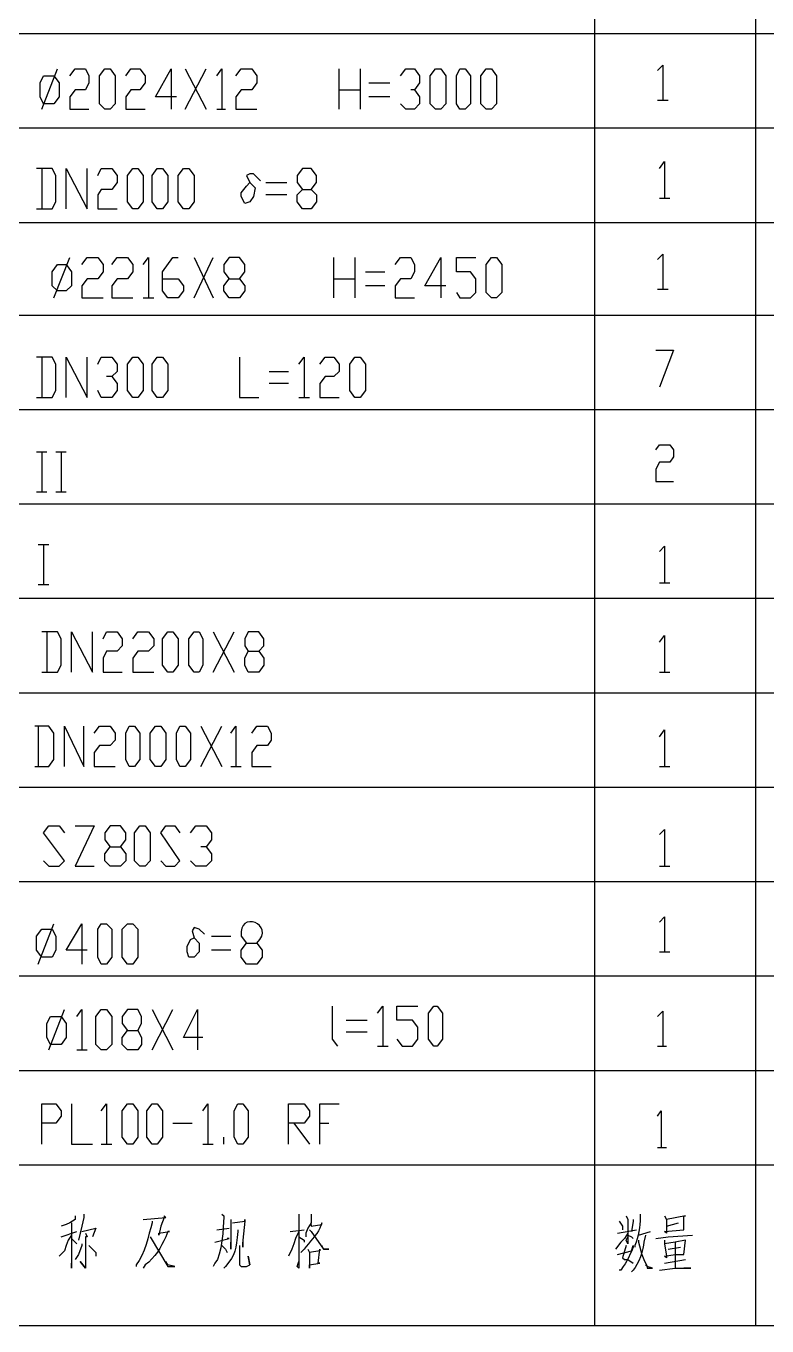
# Model space of a CAD drawing. Header units: millimetres. Extents: x -2210 to 6171, y -6737 to 5572.
# Drawn here: x 4414 to 5238, y -5679 to -4232 of the extents above; entities that cross this region are included whole.
import ezdxf

# ---------------------------------------------------------------- set-up
doc = ezdxf.new("R2010")
doc.units = ezdxf.units.MM
doc.layers.add('1', color=7, linetype='Continuous')

msp = doc.modelspace()

# ---------------------------------------------------------------- linework, layer by layer
at = {"layer": '1', "color": 0, "lineweight": 25}
for points in [[(5046.7, -1721.6), (5046.7, -5678.8)], [(5225.7, -1721.6), (5225.7, -5678.8)], [(6171.2, -4241.1), (3472.8, -4241.1)], [(4431.9, -4324.8), (4449.4, -4280)], [(4463, -4287.8), (4468.9, -4280), (4480.5, -4280), (4484.4, -4287.8), (4484.4, -4295.6), (4480.5, -4303.4), (4468.9, -4303.4), (4463, -4311.1), (4463, -4324.8), (4484.4, -4324.8)], [(4501.9, -4324.8), (4496.1, -4318.9), (4496.1, -4287.8), (4501.9, -4280), (4507.8, -4280), (4513.6, -4287.8), (4513.6, -4318.9), (4507.8, -4324.8), (4501.9, -4324.8)], [(4525.3, -4287.8), (4531.1, -4280), (4540.8, -4280), (4546.7, -4287.8), (4546.7, -4295.6), (4540.8, -4303.4), (4531.1, -4303.4), (4525.3, -4311.1), (4525.3, -4324.8), (4546.7, -4324.8)], [(4581.7, -4311.1), (4558.4, -4311.1), (4575.9, -4280), (4575.9, -4324.8)], [(4591.4, -4324.8), (4614.8, -4280)], [(4591.4, -4280), (4614.8, -4324.8)], [(4626.4, -4287.8), (4632.3, -4280), (4632.3, -4324.8)], [(4647.8, -4287.8), (4653.7, -4280), (4665.4, -4280), (4671.2, -4287.8), (4671.2, -4295.6), (4665.4, -4303.4), (4653.7, -4303.4), (4647.8, -4311.1), (4647.8, -4324.8), (4671.2, -4324.8)], [(4762.6, -4324.8), (4762.6, -4280)], [(4786, -4280), (4786, -4324.8)], [(4830.7, -4287.8), (4836.6, -4280), (4846.3, -4280), (4852.1, -4287.8), (4852.1, -4295.6), (4846.3, -4303.4), (4842.4, -4303.4)], [(4869.6, -4324.8), (4863.8, -4318.9), (4863.8, -4287.8), (4869.6, -4280), (4875.5, -4280), (4881.3, -4287.8), (4881.3, -4318.9), (4875.5, -4324.8), (4869.6, -4324.8)], [(4896.9, -4324.8), (4893, -4318.9), (4893, -4287.8), (4896.9, -4280), (4902.7, -4280), (4908.6, -4287.8), (4908.6, -4318.9), (4902.7, -4324.8), (4896.9, -4324.8)], [(4926.1, -4324.8), (4920.2, -4318.9), (4920.2, -4287.8), (4926.1, -4280), (4931.9, -4280), (4937.7, -4287.8), (4937.7, -4318.9), (4931.9, -4324.8), (4926.1, -4324.8)], [(5116.7, -4282), (5122.6, -4276.1), (5122.6, -4315)], [(4433.8, -4318.9), (4430, -4311.1), (4430, -4295.6), (4433.8, -4287.8), (4445.5, -4287.8), (4451.4, -4295.6), (4451.4, -4311.1), (4445.5, -4318.9), (4433.8, -4318.9)], [(4795.7, -4295.6), (4819.1, -4295.6)], [(4762.6, -4303.4), (4786, -4303.4)], [(4846.3, -4303.4), (4852.1, -4311.1), (4852.1, -4318.9), (4846.3, -4324.8), (4836.6, -4324.8), (4830.7, -4318.9)], [(4626.4, -4324.8), (4636.2, -4324.8)], [(4819.1, -4311.1), (4795.7, -4311.1)], [(5116.7, -4315), (5128.4, -4315)], [(6171.2, -4346.2), (3472.8, -4346.2)], [(4426.1, -4435.7), (4443.6, -4435.7), (4447.5, -4427.9), (4447.5, -4398.7), (4443.6, -4390.9), (4426.1, -4390.9)], [(4431.9, -4390.9), (4431.9, -4435.7)], [(4459.1, -4435.7), (4459.1, -4390.9), (4482.5, -4435.7), (4482.5, -4390.9)], [(4494.2, -4398.7), (4498, -4390.9), (4509.7, -4390.9), (4515.6, -4398.7), (4515.6, -4406.5), (4509.7, -4414.2), (4498, -4414.2), (4494.2, -4420.1), (4494.2, -4435.7), (4515.6, -4435.7)], [(4533.1, -4435.7), (4527.2, -4427.9), (4527.2, -4398.7), (4533.1, -4390.9), (4538.9, -4390.9), (4544.7, -4398.7), (4544.7, -4427.9), (4538.9, -4435.7), (4533.1, -4435.7)], [(4560.3, -4435.7), (4554.5, -4427.9), (4554.5, -4398.7), (4560.3, -4390.9), (4566.1, -4390.9), (4572, -4398.7), (4572, -4427.9), (4566.1, -4435.7), (4560.3, -4435.7)], [(4589.5, -4435.7), (4583.6, -4427.9), (4583.6, -4398.7), (4589.5, -4390.9), (4595.3, -4390.9), (4601.2, -4398.7), (4601.2, -4427.9), (4595.3, -4435.7), (4589.5, -4435.7)], [(4675.1, -4404.5), (4667.3, -4396.7), (4663.4, -4396.7), (4659.5, -4398.7), (4663.4, -4406.5), (4669.3, -4412.3), (4667.3, -4422), (4663.4, -4427.9), (4657.6, -4429.8), (4653.7, -4422), (4653.7, -4418.1), (4659.5, -4410.4), (4663.4, -4406.5)], [(4721.8, -4435.7), (4715.9, -4427.9), (4715.9, -4420.1), (4721.8, -4414.2), (4731.5, -4414.2), (4737.3, -4406.5), (4737.3, -4398.7), (4731.5, -4390.9), (4721.8, -4390.9), (4715.9, -4398.7), (4715.9, -4406.5), (4721.8, -4414.2)], [(5118.7, -4390.9), (5124.5, -4383.1), (5124.5, -4424)], [(4680.9, -4406.5), (4704.3, -4406.5)], [(4704.3, -4420.1), (4680.9, -4420.1)], [(4731.5, -4414.2), (4737.3, -4420.1), (4737.3, -4427.9), (4731.5, -4435.7), (4721.8, -4435.7)], [(5118.7, -4424), (5130.3, -4424)], [(6171.2, -4451.2), (3472.8, -4451.2)], [(4449.4, -4527.1), (4443.6, -4521.3), (4443.6, -4505.7), (4449.4, -4497.9), (4459.1, -4497.9), (4465, -4505.7), (4465, -4521.3), (4459.1, -4527.1), (4449.4, -4527.1)], [(4445.5, -4534.9), (4463, -4490.1)], [(4476.6, -4497.9), (4482.5, -4490.1), (4494.2, -4490.1), (4500, -4497.9), (4500, -4505.7), (4494.2, -4513.5), (4482.5, -4513.5), (4476.6, -4521.3), (4476.6, -4534.9), (4500, -4534.9)], [(4509.7, -4497.9), (4515.6, -4490.1), (4527.2, -4490.1), (4533.1, -4497.9), (4533.1, -4505.7), (4527.2, -4513.5), (4515.6, -4513.5), (4509.7, -4521.3), (4509.7, -4534.9), (4533.1, -4534.9)], [(4544.7, -4497.9), (4550.6, -4490.1), (4550.6, -4534.9)], [(4566.1, -4513.5), (4583.6, -4513.5), (4589.5, -4521.3), (4589.5, -4527.1), (4583.6, -4534.9), (4572, -4534.9), (4566.1, -4527.1), (4566.1, -4505.7), (4577.8, -4490.1), (4583.6, -4490.1)], [(4601.2, -4534.9), (4622.6, -4490.1)], [(4601.2, -4490.1), (4622.6, -4534.9)], [(4640.1, -4534.9), (4634.2, -4527.1), (4634.2, -4521.3), (4640.1, -4513.5), (4651.7, -4513.5), (4657.6, -4505.7), (4657.6, -4497.9), (4651.7, -4490.1), (4640.1, -4490.1), (4634.2, -4497.9), (4634.2, -4505.7), (4640.1, -4513.5)], [(4756.8, -4534.9), (4756.8, -4490.1)], [(4780.1, -4490.1), (4780.1, -4534.9)], [(4824.9, -4497.9), (4830.7, -4490.1), (4842.4, -4490.1), (4846.3, -4497.9), (4846.3, -4505.7), (4842.4, -4513.5), (4830.7, -4513.5), (4824.9, -4521.3), (4824.9, -4534.9), (4846.3, -4534.9)], [(4881.3, -4521.3), (4858, -4521.3), (4875.5, -4490.1), (4875.5, -4534.9)], [(4893, -4529), (4896.9, -4534.9), (4908.6, -4534.9), (4914.4, -4529), (4914.4, -4513.5), (4908.6, -4505.7), (4893, -4505.7), (4893, -4490.1), (4914.4, -4490.1)], [(4931.9, -4534.9), (4926.1, -4529), (4926.1, -4497.9), (4931.9, -4490.1), (4937.7, -4490.1), (4943.6, -4497.9), (4943.6, -4529), (4937.7, -4534.9), (4931.9, -4534.9)], [(5116.7, -4492.1), (5122.6, -4486.2), (5122.6, -4525.1)], [(4791.8, -4505.7), (4813.2, -4505.7)], [(4651.7, -4513.5), (4657.6, -4521.3), (4657.6, -4527.1), (4651.7, -4534.9), (4640.1, -4534.9)], [(4756.8, -4513.5), (4780.1, -4513.5)], [(4813.2, -4521.3), (4791.8, -4521.3)], [(5116.7, -4525.1), (5128.4, -4525.1)], [(4544.7, -4534.9), (4556.4, -4534.9)], [(6171.2, -4554.3), (3472.8, -4554.3)], [(5114.8, -4593.2), (5134.2, -4593.2), (5118.7, -4634.1)], [(4426.1, -4645.8), (4443.6, -4645.8), (4447.5, -4638), (4447.5, -4608.8), (4443.6, -4601), (4426.1, -4601)], [(4431.9, -4601), (4431.9, -4645.8)], [(4459.1, -4645.8), (4459.1, -4601), (4482.5, -4645.8), (4482.5, -4601)], [(4494.2, -4608.8), (4498, -4601), (4509.7, -4601), (4515.6, -4608.8), (4515.6, -4616.6), (4509.7, -4622.4), (4503.9, -4622.4)], [(4533.1, -4645.8), (4527.2, -4638), (4527.2, -4608.8), (4533.1, -4601), (4538.9, -4601), (4544.7, -4608.8), (4544.7, -4638), (4538.9, -4645.8), (4533.1, -4645.8)], [(4560.3, -4645.8), (4554.5, -4638), (4554.5, -4608.8), (4560.3, -4601), (4566.1, -4601), (4572, -4608.8), (4572, -4638), (4566.1, -4645.8), (4560.3, -4645.8)], [(4651.7, -4601), (4651.7, -4645.8), (4673.1, -4645.8)], [(4717.9, -4608.8), (4723.7, -4601), (4723.7, -4645.8)], [(4741.2, -4608.8), (4747.1, -4601), (4756.8, -4601), (4762.6, -4608.8), (4762.6, -4616.6), (4756.8, -4622.4), (4747.1, -4622.4), (4741.2, -4630.2), (4741.2, -4645.8), (4762.6, -4645.8)], [(4780.1, -4645.8), (4774.3, -4638), (4774.3, -4608.8), (4780.1, -4601), (4786, -4601), (4791.8, -4608.8), (4791.8, -4638), (4786, -4645.8), (4780.1, -4645.8)], [(4509.7, -4622.4), (4515.6, -4630.2), (4515.6, -4638), (4509.7, -4645.8), (4498, -4645.8), (4494.2, -4638)], [(4684.8, -4616.6), (4706.2, -4616.6)], [(4706.2, -4630.2), (4684.8, -4630.2)], [(4717.9, -4645.8), (4729.6, -4645.8)], [(6171.2, -4659.4), (3472.8, -4659.4)], [(5114.8, -4704.1), (5118.7, -4698.3), (5130.3, -4698.3), (5134.2, -4704.1), (5134.2, -4711.9), (5130.3, -4717.8), (5118.7, -4717.8), (5114.8, -4725.5), (5114.8, -4739.2), (5134.2, -4739.2)], [(4426.1, -4706.1), (4437.7, -4706.1)], [(4431.9, -4706.1), (4431.9, -4750.8)], [(4447.5, -4706.1), (4459.1, -4706.1)], [(4453.3, -4706.1), (4453.3, -4750.8)], [(4426.1, -4750.8), (4437.7, -4750.8)], [(4447.5, -4750.8), (4459.1, -4750.8)], [(6171.2, -4764.4), (3472.8, -4764.4)], [(4428, -4809.2), (4439.7, -4809.2)], [(4433.8, -4809.2), (4433.8, -4853.9)], [(5118.7, -4817), (5124.5, -4811.1), (5124.5, -4852)], [(4428, -4853.9), (4439.7, -4853.9)], [(5118.7, -4852), (5130.3, -4852)], [(6171.2, -4869.5), (3472.8, -4869.5)], [(4431.9, -4951.2), (4449.4, -4951.2), (4453.3, -4943.4), (4453.3, -4914.2), (4449.4, -4906.5), (4431.9, -4906.5)], [(4437.7, -4906.5), (4437.7, -4951.2)], [(4465, -4951.2), (4465, -4906.5), (4488.3, -4951.2), (4488.3, -4906.5)], [(4500, -4914.2), (4503.9, -4906.5), (4515.6, -4906.5), (4521.4, -4914.2), (4521.4, -4922), (4515.6, -4927.9), (4503.9, -4927.9), (4500, -4935.7), (4500, -4951.2), (4521.4, -4951.2)], [(4533.1, -4914.2), (4538.9, -4906.5), (4550.6, -4906.5), (4556.4, -4914.2), (4556.4, -4922), (4550.6, -4927.9), (4538.9, -4927.9), (4533.1, -4935.7), (4533.1, -4951.2), (4556.4, -4951.2)], [(4572, -4951.2), (4566.1, -4943.4), (4566.1, -4914.2), (4572, -4906.5), (4577.8, -4906.5), (4583.6, -4914.2), (4583.6, -4943.4), (4577.8, -4951.2), (4572, -4951.2)], [(4601.2, -4951.2), (4595.3, -4943.4), (4595.3, -4914.2), (4601.2, -4906.5), (4607, -4906.5), (4610.9, -4914.2), (4610.9, -4943.4), (4607, -4951.2), (4601.2, -4951.2)], [(4622.6, -4951.2), (4645.9, -4906.5)], [(4622.6, -4906.5), (4645.9, -4951.2)], [(4661.5, -4951.2), (4657.6, -4943.4), (4657.6, -4935.7), (4661.5, -4927.9), (4673.1, -4927.9), (4679, -4922), (4679, -4914.2), (4673.1, -4906.5), (4661.5, -4906.5), (4657.6, -4914.2), (4657.6, -4922), (4661.5, -4927.9)], [(5118.7, -4918.1), (5124.5, -4910.4), (5124.5, -4951.2)], [(4673.1, -4927.9), (4679, -4935.7), (4679, -4943.4), (4673.1, -4951.2), (4661.5, -4951.2)], [(5118.7, -4951.2), (5130.3, -4951.2)], [(6171.2, -4974.6), (3472.8, -4974.6)], [(4424.1, -5056.3), (4439.7, -5056.3), (4445.5, -5048.5), (4445.5, -5019.3), (4439.7, -5011.5), (4424.1, -5011.5)], [(4428, -5011.5), (4428, -5056.3)], [(4457.2, -5056.3), (4457.2, -5011.5), (4478.6, -5056.3), (4478.6, -5011.5)], [(4490.3, -5019.3), (4496.1, -5011.5), (4507.8, -5011.5), (4513.6, -5019.3), (4513.6, -5027.1), (4507.8, -5032.9), (4496.1, -5032.9), (4490.3, -5040.7), (4490.3, -5056.3), (4513.6, -5056.3)], [(4529.2, -5056.3), (4525.3, -5048.5), (4525.3, -5019.3), (4529.2, -5011.5), (4535, -5011.5), (4540.8, -5019.3), (4540.8, -5048.5), (4535, -5056.3), (4529.2, -5056.3)], [(4558.4, -5056.3), (4552.5, -5048.5), (4552.5, -5019.3), (4558.4, -5011.5), (4564.2, -5011.5), (4570, -5019.3), (4570, -5048.5), (4564.2, -5056.3), (4558.4, -5056.3)], [(4585.6, -5056.3), (4581.7, -5048.5), (4581.7, -5019.3), (4585.6, -5011.5), (4591.4, -5011.5), (4597.3, -5019.3), (4597.3, -5048.5), (4591.4, -5056.3), (4585.6, -5056.3)], [(4608.9, -5056.3), (4632.3, -5011.5)], [(4608.9, -5011.5), (4632.3, -5056.3)], [(4642, -5019.3), (4647.8, -5011.5), (4647.8, -5056.3)], [(4665.4, -5019.3), (4671.2, -5011.5), (4682.9, -5011.5), (4686.8, -5019.3), (4686.8, -5027.1), (4682.9, -5032.9), (4671.2, -5032.9), (4665.4, -5040.7), (4665.4, -5056.3), (4686.8, -5056.3)], [(5118.7, -5023.2), (5124.5, -5015.4), (5124.5, -5056.3)], [(4642, -5056.3), (4653.7, -5056.3)], [(5118.7, -5056.3), (5130.3, -5056.3)], [(6171.2, -5079.6), (3472.8, -5079.6)], [(4433.8, -5161.3), (4439.7, -5167.2), (4451.4, -5167.2), (4457.2, -5161.3), (4433.8, -5130.2), (4439.7, -5122.4), (4451.4, -5122.4), (4457.2, -5130.2)], [(4468.9, -5122.4), (4490.3, -5122.4), (4468.9, -5167.2), (4490.3, -5167.2)], [(4507.8, -5167.2), (4501.9, -5161.3), (4501.9, -5153.5), (4507.8, -5145.8), (4519.4, -5145.8), (4525.3, -5138), (4525.3, -5130.2), (4519.4, -5122.4), (4507.8, -5122.4), (4501.9, -5130.2), (4501.9, -5138), (4507.8, -5145.8)], [(4540.8, -5167.2), (4535, -5161.3), (4535, -5130.2), (4540.8, -5122.4), (4546.7, -5122.4), (4552.5, -5130.2), (4552.5, -5161.3), (4546.7, -5167.2), (4540.8, -5167.2)], [(4564.2, -5161.3), (4570, -5167.2), (4579.8, -5167.2), (4585.6, -5161.3), (4564.2, -5130.2), (4570, -5122.4), (4579.8, -5122.4), (4585.6, -5130.2)], [(4597.3, -5130.2), (4603.1, -5122.4), (4614.8, -5122.4), (4620.6, -5130.2), (4620.6, -5138), (4614.8, -5145.8), (4608.9, -5145.8)], [(5118.7, -5132.1), (5124.5, -5126.3), (5124.5, -5167.2)], [(4519.4, -5145.8), (4525.3, -5153.5), (4525.3, -5161.3), (4519.4, -5167.2), (4507.8, -5167.2)], [(4614.8, -5145.8), (4620.6, -5153.5), (4620.6, -5161.3), (4614.8, -5167.2), (4603.1, -5167.2), (4597.3, -5161.3)], [(5118.7, -5167.2), (5130.3, -5167.2)], [(6171.2, -5184.7), (3472.8, -5184.7)], [(4428, -5276.1), (4445.5, -5231.4)], [(4482.5, -5260.6), (4459.1, -5260.6), (4476.6, -5231.4), (4476.6, -5276.1)], [(4498, -5276.1), (4494.2, -5268.3), (4494.2, -5237.2), (4498, -5231.4), (4503.9, -5231.4), (4509.7, -5237.2), (4509.7, -5268.3), (4503.9, -5276.1), (4498, -5276.1)], [(4527.2, -5276.1), (4521.4, -5268.3), (4521.4, -5237.2), (4527.2, -5231.4), (4533.1, -5231.4), (4538.9, -5237.2), (4538.9, -5268.3), (4533.1, -5276.1), (4527.2, -5276.1)], [(4612.8, -5243), (4607, -5237.2), (4601.2, -5235.3), (4599.2, -5239.2), (4601.2, -5246.9), (4607, -5252.8), (4607, -5262.5), (4601.2, -5268.3), (4595.3, -5268.3), (4593.4, -5262.5), (4593.4, -5256.7), (4597.3, -5248.9), (4601.2, -5246.9)], [(5118.7, -5229.4), (5124.5, -5223.6), (5124.5, -5262.5)], [(4431.9, -5268.3), (4426.1, -5260.6), (4426.1, -5245), (4431.9, -5237.2), (4443.6, -5237.2), (4447.5, -5245), (4447.5, -5260.6), (4443.6, -5268.3), (4431.9, -5268.3)], [(4620.6, -5245), (4642, -5245)], [(4642, -5260.6), (4620.6, -5260.6)], [(4671.2, -5252.8), (4677, -5260.6), (4677, -5268.3), (4671.2, -5276.1), (4659.5, -5276.1)], [(5118.7, -5262.5), (5130.3, -5262.5)], [(6171.2, -5289.7), (3472.8, -5289.7)], [(4754.9, -5322.8), (4754.9, -5359.8), (4760.7, -5367.6)], [(4805.4, -5330.6), (4811.3, -5322.8), (4811.3, -5367.6)], [(4826.8, -5359.8), (4832.7, -5367.6), (4844.3, -5367.6), (4850.2, -5359.8), (4850.2, -5346.2), (4844.3, -5338.4), (4826.8, -5338.4), (4826.8, -5322.8), (4850.2, -5322.8)], [(4867.7, -5367.6), (4861.9, -5359.8), (4861.9, -5330.6), (4867.7, -5322.8), (4871.6, -5322.8), (4877.4, -5330.6), (4877.4, -5359.8), (4871.6, -5367.6), (4867.7, -5367.6)], [(4441.6, -5365.6), (4437.7, -5357.8), (4437.7, -5342.3), (4441.6, -5334.5), (4453.3, -5334.5), (4459.1, -5342.3), (4459.1, -5357.8), (4453.3, -5365.6), (4441.6, -5365.6)], [(4439.7, -5371.4), (4457.2, -5326.7)], [(4470.8, -5334.5), (4476.6, -5326.7), (4476.6, -5371.4)], [(4498, -5371.4), (4492.2, -5365.6), (4492.2, -5334.5), (4498, -5326.7), (4503.9, -5326.7), (4509.7, -5334.5), (4509.7, -5365.6), (4503.9, -5371.4), (4498, -5371.4)], [(4527.2, -5371.4), (4521.4, -5365.6), (4521.4, -5357.8), (4527.2, -5350), (4538.9, -5350), (4542.8, -5342.3), (4542.8, -5334.5), (4538.9, -5326.7), (4527.2, -5326.7), (4521.4, -5334.5), (4521.4, -5342.3), (4527.2, -5350)], [(4554.5, -5371.4), (4577.8, -5326.7)], [(4554.5, -5326.7), (4577.8, -5371.4)], [(4610.9, -5357.8), (4589.5, -5357.8), (4605, -5326.7), (4605, -5371.4)], [(5116.7, -5334.5), (5122.6, -5328.6), (5122.6, -5367.6)], [(4538.9, -5350), (4542.8, -5357.8), (4542.8, -5365.6), (4538.9, -5371.4), (4527.2, -5371.4)], [(4770.4, -5338.4), (4793.8, -5338.4)], [(4793.8, -5352), (4770.4, -5352)], [(4470.8, -5371.4), (4482.5, -5371.4)], [(4805.4, -5367.6), (4817.1, -5367.6)], [(5116.7, -5367.6), (5126.4, -5367.6)], [(6171.2, -5394.8), (3472.8, -5394.8)], [(4431.9, -5476.5), (4431.9, -5431.8), (4447.5, -5431.8), (4453.3, -5439.5), (4453.3, -5445.4), (4447.5, -5453.2), (4431.9, -5453.2)], [(4465, -5431.8), (4465, -5476.5), (4488.3, -5476.5)], [(4498, -5439.5), (4503.9, -5431.8), (4503.9, -5476.5)], [(4527.2, -5476.5), (4521.4, -5468.7), (4521.4, -5439.5), (4527.2, -5431.8), (4533.1, -5431.8), (4538.9, -5439.5), (4538.9, -5468.7), (4533.1, -5476.5), (4527.2, -5476.5)], [(4554.5, -5476.5), (4548.6, -5468.7), (4548.6, -5439.5), (4554.5, -5431.8), (4560.3, -5431.8), (4566.1, -5439.5), (4566.1, -5468.7), (4560.3, -5476.5), (4554.5, -5476.5)], [(4610.9, -5439.5), (4616.7, -5431.8), (4616.7, -5476.5)], [(4649.8, -5476.5), (4645.9, -5468.7), (4645.9, -5439.5), (4649.8, -5431.8), (4655.6, -5431.8), (4661.5, -5439.5), (4661.5, -5468.7), (4655.6, -5476.5), (4649.8, -5476.5)], [(4706.2, -5476.5), (4706.2, -5431.8), (4723.7, -5431.8), (4729.6, -5439.5), (4729.6, -5445.4), (4723.7, -5453.2), (4706.2, -5453.2)], [(4741.2, -5476.5), (4741.2, -5431.8), (4762.6, -5431.8)], [(4577.8, -5453.2), (4599.2, -5453.2)], [(4712.1, -5453.2), (4729.6, -5476.5)], [(4741.2, -5453.2), (4751, -5453.2)], [(5116.7, -5445.4), (5120.6, -5439.5), (5120.6, -5480.4)], [(4498, -5476.5), (4509.7, -5476.5)], [(4610.9, -5476.5), (4622.6, -5476.5)], [(4634.2, -5476.5), (4634.2, -5468.7)], [(5116.7, -5480.4), (5126.4, -5480.4)], [(6171.2, -5499.9), (3472.8, -5499.9)], [(4478.6, -5554.3), (4478.6, -5558.2), (4476.6, -5567.9), (4474.7, -5575.7), (4472.8, -5583.5)], [(4717.9, -5554.3), (4717.9, -5556.3), (4717.9, -5614.6), (4715.9, -5612.7), (4717.9, -5606.9)], [(4731.5, -5554.3), (4731.5, -5558.2), (4731.5, -5564.1), (4727.6, -5569.9), (4725.7, -5575.7), (4725.7, -5579.6)], [(4468.9, -5556.3), (4468.9, -5560.2), (4463, -5564.1), (4459.1, -5566), (4453.3, -5567.9)], [(4465, -5564.1), (4465, -5604.9), (4465, -5614.6), (4465, -5612.7), (4465, -5608.8)], [(4642, -5560.2), (4642, -5593.2), (4642, -5585.5)], [(4644, -5564.1), (4657.6, -5562.1), (4657.6, -5560.2), (4657.6, -5562.1), (4655.6, -5583.5), (4655.6, -5591.3), (4655.6, -5585.5)], [(5073.9, -5562.1), (5077.8, -5567.9), (5077.8, -5571.8)], [(5081.7, -5556.3), (5083.6, -5560.2), (5083.6, -5587.4), (5081.7, -5583.5), (5083.6, -5579.6)], [(5089.5, -5560.2), (5089.5, -5562.1), (5087.5, -5573.8)], [(5124.5, -5556.3), (5126.4, -5560.2), (5126.4, -5575.7), (5124.5, -5573.8), (5145.9, -5571.8), (5145.9, -5571.8), (5145.9, -5556.3), (5147.8, -5556.3), (5126.4, -5560.2)], [(5126.4, -5567.9), (5140.1, -5564.1)], [(4465, -5577.7), (4461.1, -5583.5), (4459.1, -5589.3), (4457.2, -5595.2), (4455.2, -5597.1), (4451.4, -5601)], [(4453.3, -5579.6), (4470.8, -5573.8)], [(4465, -5581.6), (4468.9, -5585.5), (4470.8, -5587.4)], [(4480.5, -5575.7), (4482.5, -5579.6), (4480.5, -5579.6), (4480.5, -5614.6), (4474.7, -5606.9), (4480.5, -5614.6)], [(4476.6, -5573.8), (4492.2, -5569.9), (4492.2, -5569.9), (4488.3, -5579.6)], [(4552.5, -5579.6), (4572, -5612.7), (4579.8, -5612.7), (4572, -5610.7), (4572, -5610.7), (4570, -5606.9)], [(4624.5, -5585.5), (4640.1, -5581.6), (4638.1, -5581.6), (4638.1, -5581.6)], [(4626.4, -5571.8), (4640.1, -5569.9)], [(4717.9, -5573.8), (4714, -5581.6), (4712.1, -5587.4), (4710.1, -5593.2), (4706.2, -5601)], [(4708.2, -5573.8), (4708.2, -5573.8), (4723.7, -5571.8)], [(4717.9, -5579.6), (4723.7, -5583.5), (4723.7, -5585.5)], [(4729.6, -5571.8), (4731.5, -5573.8), (4745.1, -5593.2), (4751, -5593.2), (4745.1, -5593.2), (4743.2, -5589.3)], [(5083.6, -5575.7), (5079.8, -5581.6), (5075.9, -5585.5), (5070, -5593.2)], [(5072, -5575.7), (5093.4, -5571.8)], [(5083.6, -5577.7), (5087.5, -5579.6), (5089.5, -5581.6)], [(5095.3, -5577.7), (5108.9, -5573.8)], [(5114.8, -5581.6), (5128.4, -5579.6), (5155.6, -5577.7)], [(4476.6, -5587.4), (4476.6, -5589.3), (4472.8, -5599.1), (4468.9, -5604.9)], [(4484.4, -5589.3), (4492.2, -5597.1), (4492.2, -5601)], [(4632.3, -5589.3), (4636.2, -5593.2), (4638.1, -5597.1)], [(4651.7, -5589.3), (4651.7, -5591.3), (4651.7, -5593.2), (4651.7, -5606.9), (4651.7, -5610.7), (4653.7, -5612.7), (4659.5, -5612.7), (4663.4, -5610.7), (4661.5, -5601), (4663.4, -5610.7)], [(4727.6, -5593.2), (4729.6, -5597.1), (4729.6, -5614.6), (4729.6, -5610.7), (4741.2, -5608.8), (4739.3, -5608.8), (4741.2, -5593.2), (4741.2, -5595.2), (4729.6, -5597.1)], [(5081.7, -5589.3), (5077.8, -5603), (5079.8, -5604.9), (5083.6, -5604.9), (5089.5, -5608.8)], [(5095.3, -5583.5), (5095.3, -5585.5), (5099.2, -5599.1), (5101.2, -5604.9), (5105, -5612.7), (5105, -5614.6), (5110.9, -5614.6), (5105, -5612.7), (5103.1, -5610.7)], [(5124.5, -5583.5), (5124.5, -5587.4), (5126.4, -5601), (5126.4, -5603), (5124.5, -5601), (5136.2, -5599.1), (5145.9, -5599.1), (5145.9, -5599.1), (5147.8, -5583.5), (5147.8, -5583.5), (5136.2, -5585.5), (5124.5, -5587.4)], [(5128.4, -5593.2), (5142, -5591.3)], [(5136.2, -5585.5), (5136.2, -5614.6)], [(5124.5, -5608.8), (5147.8, -5604.9)], [(5118.7, -5616.6), (5136.2, -5614.6), (5144, -5614.6), (5153.7, -5614.6), (5145.9, -5614.6)], [(6171.2, -5678.8), (3472.8, -5678.8)]]:
    msp.add_lwpolyline(points, dxfattribs=at)
for points, knots in [([(4659.5, -5276.1), (4659.5, -5276.1), (4653.7, -5268.3), (4653.7, -5268.3), (4653.7, -5268.3), (4653.7, -5260.6), (4653.7, -5260.6), (4653.7, -5260.6), (4659.5, -5252.8), (4659.5, -5252.8), (4659.5, -5252.8), (4671.2, -5252.8), (4671.2, -5252.8), (4692.6, -5231.4), (4649.8, -5215.8), (4653.7, -5245), (4653.7, -5245), (4659.5, -5252.8), (4659.5, -5252.8)], [0, 0, 0, 0, 1, 1, 1, 2, 2, 2, 3, 3, 3, 4, 4, 4, 5, 5, 5, 6, 6, 6, 6]), ([(4632.3, -5554.3), (4632.3, -5554.3), (4634.2, -5556.3), (4634.2, -5556.3), (4634.2, -5556.3), (4634.2, -5558.2), (4634.2, -5558.2), (4634.2, -5567.9), (4632.3, -5601), (4624.5, -5608.8), (4624.5, -5608.8), (4622.6, -5612.7), (4622.6, -5612.7)], [0, 0, 0, 0, 1, 1, 1, 2, 2, 2, 3, 3, 3, 4, 4, 4, 4]), ([(5097.3, -5554.3), (5097.3, -5554.3), (5097.3, -5558.2), (5097.3, -5558.2), (5097.3, -5567.9), (5095.3, -5579.6), (5091.4, -5589.3), (5091.4, -5589.3), (5091.4, -5591.3), (5091.4, -5591.3)], [0, 0, 0, 0, 1, 1, 1, 2, 2, 2, 3, 3, 3, 3]), ([(4554.5, -5562.1), (4554.5, -5562.1), (4554.5, -5564.1), (4554.5, -5564.1), (4550.6, -5577.7), (4546.7, -5599.1), (4537, -5610.7), (4537, -5610.7), (4537, -5612.7), (4537, -5612.7)], [0, 0, 0, 0, 1, 1, 1, 2, 2, 2, 3, 3, 3, 3]), ([(4544.7, -5560.2), (4544.7, -5560.2), (4570, -5558.2), (4570, -5558.2), (4570, -5558.2), (4568.1, -5556.3), (4568.1, -5556.3), (4568.1, -5556.3), (4568.1, -5558.2), (4568.1, -5558.2), (4568.1, -5558.2), (4564.2, -5567.9), (4564.2, -5567.9), (4564.2, -5567.9), (4562.2, -5577.7), (4562.2, -5577.7), (4562.2, -5577.7), (4562.2, -5575.7), (4562.2, -5575.7), (4562.2, -5575.7), (4562.2, -5575.7), (4562.2, -5575.7), (4562.2, -5575.7), (4573.9, -5573.8), (4573.9, -5573.8), (4573.9, -5573.8), (4572, -5573.8), (4572, -5573.8), (4572, -5573.8), (4570, -5579.6), (4570, -5579.6), (4564.2, -5591.3), (4558.4, -5603), (4546.7, -5610.7), (4546.7, -5610.7), (4544.7, -5614.6), (4544.7, -5614.6)], [0, 0, 0, 0, 1, 1, 1, 2, 2, 2, 3, 3, 3, 4, 4, 4, 5, 5, 5, 6, 6, 6, 7, 7, 7, 8, 8, 8, 9, 9, 9, 10, 10, 10, 11, 11, 11, 12, 12, 12, 12]), ([(4731.5, -5566), (4731.5, -5566), (4731.5, -5567.9), (4731.5, -5567.9), (4731.5, -5567.9), (4743.2, -5566), (4743.2, -5566), (4743.2, -5566), (4743.2, -5564.1), (4743.2, -5564.1), (4743.2, -5564.1), (4741.2, -5569.9), (4741.2, -5569.9), (4737.3, -5577.7), (4729.6, -5585.5), (4723.7, -5593.2), (4723.7, -5593.2), (4719.8, -5597.1), (4719.8, -5597.1)], [0, 0, 0, 0, 1, 1, 1, 2, 2, 2, 3, 3, 3, 4, 4, 4, 5, 5, 5, 6, 6, 6, 6]), ([(4649.8, -5571.8), (4649.8, -5571.8), (4649.8, -5573.8), (4649.8, -5573.8), (4647.8, -5593.2), (4647.8, -5599.1), (4636.2, -5612.7), (4636.2, -5612.7), (4634.2, -5614.6), (4634.2, -5614.6)], [0, 0, 0, 0, 1, 1, 1, 2, 2, 2, 3, 3, 3, 3]), ([(5103.1, -5577.7), (5103.1, -5577.7), (5101.2, -5585.5), (5101.2, -5585.5), (5101.2, -5593.2), (5095.3, -5610.7), (5089.5, -5616.6), (5089.5, -5616.6), (5087.5, -5618.5), (5087.5, -5618.5)], [0, 0, 0, 0, 1, 1, 1, 2, 2, 2, 3, 3, 3, 3]), ([(5072, -5599.1), (5072, -5599.1), (5087.5, -5595.2), (5087.5, -5595.2), (5087.5, -5595.2), (5089.5, -5589.3), (5089.5, -5589.3), (5089.5, -5589.3), (5089.5, -5591.3), (5089.5, -5591.3), (5083.6, -5604.9), (5083.6, -5604.9), (5075.9, -5616.6), (5075.9, -5616.6), (5073.9, -5616.6), (5073.9, -5616.6)], [0, 0, 0, 0, 1, 1, 1, 2, 2, 2, 3, 3, 3, 4, 4, 4, 5, 5, 5, 5])]:
    msp.add_open_spline(points, degree=3, knots=knots, dxfattribs=at)

doc.saveas('drawing.dxf')
